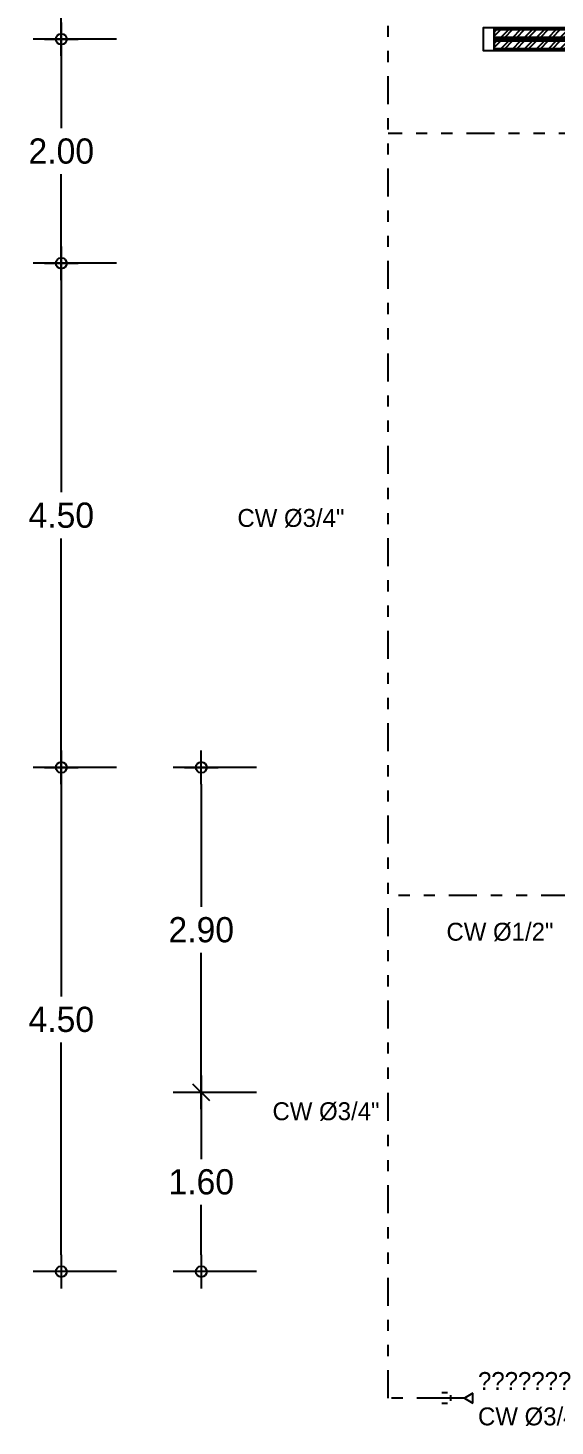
# Model space of a CAD drawing. Header units: inches. Extents: x -1366 to 1207, y -585 to 2554.
# Drawn here: x 720.19 to 724.89, y 2020.25 to 2032.73 of the extents above; entities that cross this region are included whole.
import ezdxf
from ezdxf.enums import TextEntityAlignment as Align

# ---------------------------------------------------------------- set-up
doc = ezdxf.new("R2010")
doc.units = ezdxf.units.IN
doc.header["$MEASUREMENT"] = 0
doc.header["$PDSIZE"] = 0.05
doc.linetypes.add('DIVIDE2', pattern=[0.625, 0.25, -0.125, 0, -0.125, 0, -0.125])
doc.layers.get('DEFPOINTS').update_dxf_attribs({"linetype": 'CONTINUOUS'})
for name, color, linetype in [('COLD WATER PIPE', 3, 'DIVIDE2'), ('DIM', 7, 'CONTINUOUS'), ('TEXT', 4, 'CONTINUOUS'), ('WALL', 7, 'CONTINUOUS'), ('WALL_HATC', 251, 'CONTINUOUS')]:
    doc.layers.add(name, color=color, linetype=linetype)
doc.styles.add('style10', font='THSarabun.ttf')
doc.styles.add('THAIWIN', font='CordiaUPC.ttf')
doc.dimstyles.new('C-C100', dxfattribs={"dimtxt": 0.225, "dimasz": 0.15, "dimexe": 0.25, "dimexo": 0, "dimgap": 0.09, "dimtad": 1, "dimtih": 1, "dimtoh": 1, "dimzin": 0, "dimdsep": 46, "dimtxsty": 'style10', "dimblk1": 'B-2', "dimblk2": 'B-2', "dimsah": 1, "dimcen": 0.09, "dimdle": 0.18, "dimclrd": 1, "dimclre": 7, "dimclrt": 4, "dimadec": 0, "dimazin": 0, "dimtfac": 1, "dimtix": 1, "dimtmove": 2, "dimatfit": 3, "dimldrblk": 'B-2', "dimfxl": 1, "dimtolj": 1, "dimtzin": 0, "dimarcsym": 0})
doc.dimstyles.new('C-L100', dxfattribs={"dimtxt": 0.225, "dimasz": 0.15, "dimexe": 0.25, "dimexo": 0, "dimgap": 0.09, "dimtad": 1, "dimtih": 1, "dimtoh": 1, "dimzin": 0, "dimdsep": 46, "dimtxsty": 'style10', "dimblk1": 'B-2', "dimblk2": 'B-3', "dimsah": 1, "dimcen": 0.09, "dimdle": 0.18, "dimclrd": 1, "dimclre": 7, "dimclrt": 4, "dimadec": 0, "dimazin": 0, "dimtfac": 1, "dimtix": 1, "dimtmove": 2, "dimatfit": 3, "dimldrblk": 'B-2', "dimfxl": 1, "dimtolj": 1, "dimtzin": 0, "dimarcsym": 0})

# ---------------------------------------------------------------- blocks, each defined once
blk = doc.blocks.new('B-2')
at = {"layer": 'DIM', "color": 2}
blk.add_line((0, 1), (0, -1), dxfattribs=at)
at = {"layer": 'DIM'}
blk.add_line((-1, 0), (1, 0), dxfattribs=at)
at = {"layer": 'DIM', "color": 2}
blk.add_circle((0, 0), 0.325, dxfattribs=at)
blk = doc.blocks.new('*D736')
at = {"layer": 'DEFPOINTS', "color": 0, "transparency": 16777216}
for p in [(720.485, 2037.133), (720.978, 2037.133), (720.978, 2032.633)]:
    blk.add_point(p, dxfattribs=at)
at = {"layer": 'DIM', "color": 7, "lineweight": -2, "transparency": 16777216}
for p, q in [((720.978, 2037.133), (720.235, 2037.133)), ((720.978, 2032.633), (720.235, 2032.633))]:
    blk.add_line(p, q, dxfattribs=at)
at = {"layer": 'DIM', "color": 1, "lineweight": -2, "transparency": 16777216}
for p, q in [((720.485, 2036.983), (720.485, 2035.089)), ((720.485, 2032.783), (720.485, 2034.677))]:
    blk.add_line(p, q, dxfattribs=at)
at = {"layer": 'DIM', "color": 1, "lineweight": -2, "transparency": 16777216, "xscale": 0.15, "yscale": 0.15, "zscale": 0.15}
for p, rotation in [((720.485, 2037.133), 90), ((720.485, 2032.633), 270)]:
    blk.add_blockref('B-2', p, dxfattribs=dict(at, rotation=rotation))
at = {"layer": 'DIM', "color": 4, "transparency": 16777216, "insert": (720.485, 2034.883), "char_height": 0.225, "attachment_point": 5, "style": 'style10'}
blk.add_mtext('\\A1;4.50', dxfattribs=at)
blk = doc.blocks.new('*D740')
at = {"layer": 'DEFPOINTS', "color": 0, "transparency": 16777216}
for p in [(720.978, 2032.633), (720.485, 2030.633), (720.978, 2030.633)]:
    blk.add_point(p, dxfattribs=at)
at = {"layer": 'DIM', "color": 7, "lineweight": -2, "transparency": 16777216}
for p, q in [((720.978, 2032.633), (720.235, 2032.633)), ((720.978, 2030.633), (720.235, 2030.633))]:
    blk.add_line(p, q, dxfattribs=at)
at = {"layer": 'DIM', "color": 1, "lineweight": -2, "transparency": 16777216}
for p, q in [((720.485, 2032.483), (720.485, 2031.838)), ((720.485, 2030.783), (720.485, 2031.428))]:
    blk.add_line(p, q, dxfattribs=at)
at = {"layer": 'DIM', "color": 1, "lineweight": -2, "transparency": 16777216, "xscale": 0.15, "yscale": 0.15, "zscale": 0.15}
for p, rotation in [((720.485, 2032.633), 90), ((720.485, 2030.633), 270)]:
    blk.add_blockref('B-2', p, dxfattribs=dict(at, rotation=rotation))
at = {"layer": 'DIM', "color": 4, "transparency": 16777216, "insert": (720.485, 2031.633), "char_height": 0.225, "attachment_point": 5, "style": 'style10'}
blk.add_mtext('\\A1;2.00', dxfattribs=at)
blk = doc.blocks.new('*D744')
at = {"layer": 'DEFPOINTS', "color": 0, "transparency": 16777216}
for p in [(720.485, 2030.633), (720.978, 2030.633), (720.978, 2026.133)]:
    blk.add_point(p, dxfattribs=at)
at = {"layer": 'DIM', "color": 7, "lineweight": -2, "transparency": 16777216}
for p, q in [((720.978, 2030.633), (720.235, 2030.633)), ((720.978, 2026.133), (720.235, 2026.133))]:
    blk.add_line(p, q, dxfattribs=at)
at = {"layer": 'DIM', "color": 1, "lineweight": -2, "transparency": 16777216}
for p, q in [((720.485, 2030.483), (720.485, 2028.589)), ((720.485, 2026.283), (720.485, 2028.177))]:
    blk.add_line(p, q, dxfattribs=at)
at = {"layer": 'DIM', "color": 1, "lineweight": -2, "transparency": 16777216, "xscale": 0.15, "yscale": 0.15, "zscale": 0.15}
for p, rotation in [((720.485, 2030.633), 90), ((720.485, 2026.133), 270)]:
    blk.add_blockref('B-2', p, dxfattribs=dict(at, rotation=rotation))
at = {"layer": 'DIM', "color": 4, "transparency": 16777216, "insert": (720.485, 2028.383), "char_height": 0.225, "attachment_point": 5, "style": 'style10'}
blk.add_mtext('\\A1;4.50', dxfattribs=at)
blk = doc.blocks.new('*D747')
at = {"layer": 'DEFPOINTS', "color": 0, "transparency": 16777216}
for p in [(720.978, 2026.133), (720.485, 2021.633), (720.978, 2021.633)]:
    blk.add_point(p, dxfattribs=at)
at = {"layer": 'DIM', "color": 7, "lineweight": -2, "transparency": 16777216}
for p, q in [((720.978, 2026.133), (720.235, 2026.133)), ((720.978, 2021.633), (720.235, 2021.633))]:
    blk.add_line(p, q, dxfattribs=at)
at = {"layer": 'DIM', "color": 1, "lineweight": -2, "transparency": 16777216}
for p, q in [((720.485, 2025.983), (720.485, 2024.089)), ((720.485, 2021.783), (720.485, 2023.677))]:
    blk.add_line(p, q, dxfattribs=at)
at = {"layer": 'DIM', "color": 1, "lineweight": -2, "transparency": 16777216, "xscale": 0.15, "yscale": 0.15, "zscale": 0.15}
for p, rotation in [((720.485, 2026.133), 90), ((720.485, 2021.633), 270)]:
    blk.add_blockref('B-2', p, dxfattribs=dict(at, rotation=rotation))
at = {"layer": 'DIM', "color": 4, "transparency": 16777216, "insert": (720.485, 2023.883), "char_height": 0.225, "attachment_point": 5, "style": 'style10'}
blk.add_mtext('\\A1;4.50', dxfattribs=at)
blk = doc.blocks.new('B-3')
at = {"layer": 'DIM'}
blk.add_line((-1, 0), (1, 0), dxfattribs=at)
at = {"layer": 'DIM', "color": 7}
blk.add_line((-0.495, -0.495), (0.495, 0.495), dxfattribs=at)
blk = doc.blocks.new('*D758')
at = {"layer": 'DEFPOINTS', "color": 0, "transparency": 16777216}
for p in [(721.735, 2023.233), (722.228, 2023.233), (722.228, 2021.633)]:
    blk.add_point(p, dxfattribs=at)
at = {"layer": 'DIM', "color": 7, "lineweight": -2, "transparency": 16777216}
for p, q in [((722.228, 2023.233), (721.485, 2023.233)), ((722.228, 2021.633), (721.485, 2021.633))]:
    blk.add_line(p, q, dxfattribs=at)
at = {"layer": 'DIM', "color": 1, "lineweight": -2, "transparency": 16777216}
for p, q in [((721.735, 2023.083), (721.735, 2022.638)), ((721.735, 2021.783), (721.735, 2022.228))]:
    blk.add_line(p, q, dxfattribs=at)
at = {"layer": 'DIM', "color": 1, "lineweight": -2, "transparency": 16777216, "xscale": 0.15, "yscale": 0.15, "zscale": 0.15}
for name, p, rotation in [('B-3', (721.735, 2023.233), 90), ('B-2', (721.735, 2021.633), 270)]:
    blk.add_blockref(name, p, dxfattribs=dict(at, rotation=rotation))
at = {"layer": 'DIM', "color": 4, "transparency": 16777216, "insert": (721.735, 2022.433), "char_height": 0.225, "attachment_point": 5, "style": 'style10'}
blk.add_mtext('\\A1;1.60', dxfattribs=at)
blk = doc.blocks.new('*D759')
at = {"layer": 'DEFPOINTS', "color": 0, "transparency": 16777216}
for p in [(722.228, 2026.133), (721.735, 2023.233), (722.228, 2023.233)]:
    blk.add_point(p, dxfattribs=at)
at = {"layer": 'DIM', "color": 7, "lineweight": -2, "transparency": 16777216}
for p, q in [((722.228, 2026.133), (721.485, 2026.133)), ((722.228, 2023.233), (721.485, 2023.233))]:
    blk.add_line(p, q, dxfattribs=at)
at = {"layer": 'DIM', "color": 1, "lineweight": -2, "transparency": 16777216}
for p, q in [((721.735, 2025.983), (721.735, 2024.888)), ((721.735, 2023.383), (721.735, 2024.478))]:
    blk.add_line(p, q, dxfattribs=at)
at = {"layer": 'DIM', "color": 1, "lineweight": -2, "transparency": 16777216, "xscale": 0.15, "yscale": 0.15, "zscale": 0.15}
for name, p, rotation in [('B-2', (721.735, 2026.133), 90), ('B-3', (721.735, 2023.233), 270)]:
    blk.add_blockref(name, p, dxfattribs=dict(at, rotation=rotation))
at = {"layer": 'DIM', "color": 4, "transparency": 16777216, "insert": (721.735, 2024.683), "char_height": 0.225, "attachment_point": 5, "style": 'style10'}
blk.add_mtext('\\A1;2.90', dxfattribs=at)
blk = doc.blocks.new('_DatumBlank')
at = {"layer": 'COLD WATER PIPE', "lineweight": -2}
blk.add_lwpolyline([(-1, 0), (0, -0.58), (0, 0.58)], close=True, dxfattribs=at)

msp = doc.modelspace()

# ---------------------------------------------------------------- hatches: boundary and pattern name
at = {"layer": 'WALL_HATC'}
h = msp.add_hatch(dxfattribs=at)
h.set_pattern_fill('ANSI32', color=256, scale=0.2, angle=0.00305, style=0)
h.set_pattern_definition([(224.99694, (710.567604, 2041.04408), (0.05303017, -0.05303585), []), (224.99694, (710.53225, 2041.04408), (0.05303017, -0.05303585), [])])
h.paths.add_polyline_path([(724.3515, 2032.7182), (725.1515, 2032.7182), (725.1515, 2032.6482), (724.3515, 2032.6482)])
h = msp.add_hatch(dxfattribs=at)
h.set_pattern_fill('ANSI32', color=256, scale=0.2, angle=0.00305, style=0)
h.set_pattern_definition([(224.99694, (710.567604, 2040.94408), (0.05303017, -0.05303585), []), (224.99694, (710.53225, 2040.94408), (0.05303017, -0.05303585), [])])
h.paths.add_polyline_path([(724.3515, 2032.6182), (725.1515, 2032.6182), (725.1515, 2032.5482), (724.3515, 2032.5482)])

# ---------------------------------------------------------------- linework, layer by layer
at = {"layer": 'COLD WATER PIPE'}
for p, q in [((723.9346, 2020.5512), (723.8846, 2020.5512)), ((723.9346, 2020.4553), (723.8846, 2020.4553)), ((723.9596, 2020.5293), (723.9596, 2020.4793))]:
    msp.add_line(p, q, dxfattribs=at)
for points in [[(723.403, 2020.5033), (723.403, 2039.2518)], [(726.8281, 2031.7902), (723.403, 2031.7902)], [(725.8462, 2024.9906), (723.403, 2024.9906)], [(723.9096, 2020.5033), (723.403, 2020.5033)], [(724.0846, 2020.5033), (723.9096, 2020.5033)]]:
    msp.add_lwpolyline(points, dxfattribs=at)
at = {"layer": 'WALL'}
for points in [[(724.3515, 2032.7332), (724.2515, 2032.7332), (724.2515, 2032.5332), (724.3515, 2032.5332)], [(725.1515, 2032.7332), (724.3515, 2032.7332), (724.3515, 2032.6332), (725.1515, 2032.6332)], [(725.1515, 2032.6332), (724.3515, 2032.6332), (724.3515, 2032.5332), (725.1515, 2032.5332)]]:
    msp.add_lwpolyline(points, close=True, dxfattribs=at)
at = {"layer": 'WALL_HATC'}
for points in [[(724.3515, 2032.7182), (725.1515, 2032.7182), (725.1515, 2032.6482), (724.3515, 2032.6482), (724.3515, 2032.7182)], [(724.3515, 2032.6182), (725.1515, 2032.6182), (725.1515, 2032.5482), (724.3515, 2032.5482), (724.3515, 2032.6182)]]:
    msp.add_lwpolyline(points, dxfattribs=at)

# ---------------------------------------------------------------- block references
at = {"layer": 'COLD WATER PIPE', "xscale": 0.0750000000007276, "yscale": 0.0750000000007276, "zscale": 0.0750000000007276}
msp.add_blockref('_DatumBlank', (724.1596, 2020.5033), dxfattribs=at)

# ---------------------------------------------------------------- texts
at = {"layer": 'TEXT', "color": 7, "style": 'THAIWIN'}
for s, p in [('CW %%C3/4"', (722.0579, 2028.3598)), ('CW %%C1/2"', (723.9247, 2024.6665)), ('CW %%C3/4"', (722.3711, 2023.0644)), ('ก๊อกสนาม', (724.2066, 2020.6564)), ('CW %%C3/4"', (724.2066, 2020.3406))]:
    msp.add_text(s, height=0.16, dxfattribs=at).set_placement(p, align=Align.MIDDLE_LEFT)

# ---------------------------------------------------------------- dimensions: what is measured, and where the dimension line sits
at = {"layer": 'DIM'}
for base, p1, p2, angle, picture, middle in [((720.4854, 2037.1332), (720.9781, 2032.6332), (720.9781, 2037.1332), 270, '*D736', (720.4854, 2034.8832)), ((720.4854, 2030.6332), (720.9781, 2026.1332), (720.9782, 2030.6332), 270, '*D744', (720.4854, 2028.3832)), ((720.4854, 2021.6332), (720.9781, 2026.1332), (720.9781, 2021.6332), 90, '*D747', (720.4854, 2023.8832))]:
    dim = msp.add_linear_dim(base=base, p1=p1, p2=p2, angle=angle, dimstyle='C-C100', override={"dimtxsty": 'style10', "dimldrblk": 'B-2'}, dxfattribs=at)
    dim.commit()
    dim.dimension.update_dxf_attribs({"geometry": picture, "text_midpoint": middle})
for base, p1, p2, angle, dimstyle, picture, middle in [((720.4854, 2030.6332), (720.9781, 2032.6332), (720.9782, 2030.6332), 90, 'C-C100', '*D740', (720.4854, 2031.6332)), ((721.7354, 2023.2332), (722.2281, 2026.1332), (722.2281, 2023.2332), 90, 'C-L100', '*D759', (721.7354, 2024.6832)), ((721.7354, 2023.2332), (722.2281, 2021.6332), (722.2281, 2023.2332), 270, 'C-L100', '*D758', (721.7354, 2022.4332))]:
    dim = msp.add_linear_dim(base=base, p1=p1, p2=p2, angle=angle, dimstyle=dimstyle, dxfattribs=at)
    dim.commit()
    dim.dimension.update_dxf_attribs({"geometry": picture, "text_midpoint": middle})

doc.saveas('drawing.dxf')
